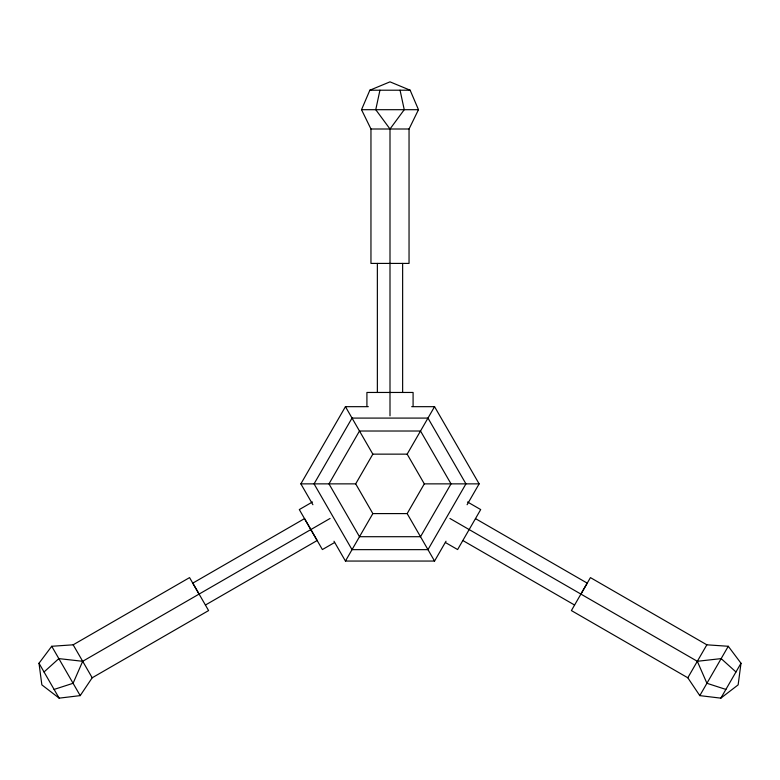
<?xml version="1.0" encoding="UTF-8"?>
<svg xmlns="http://www.w3.org/2000/svg" width="780" height="780" viewBox="0 0 780 780"><rect width="100%" height="100%" fill="white"/><g stroke="black" fill="none" stroke-linecap="round" stroke-linejoin="round"><path stroke-width="1.17" d="M580.905 594.087L590.431 577.609L706.846 644.816L728.276 646.279L741 663.244L738.143 684.869L720.856 698.149L699.797 695.624L687.804 677.781L571.399 610.574L587.223 583.138L475.469 518.612M379.938 90.207L375.755 109.697L390 129.002L390 415.837M361.52 109.697L369.856 90.207L390 81.851L410.144 90.207L418.48 109.697L409.042 129.002L409.042 263.416L370.958 263.416L370.958 129.002L361.52 109.697L418.48 109.697M330.067 518.466L82.69 661.294L73.076 683.29L54.103 689.423L39 663.244L51.724 646.279L73.154 644.816L189.569 577.609L199.095 594.087M720.856 698.149L741 663.244M312.907 504.728L300.865 483.863L345.442 406.673L368.326 406.673M446.004 541.232L434.558 561.054L407.16 513.591L372.84 513.591L355.69 483.863L372.84 454.145L407.16 454.145L434.558 406.673L479.135 483.863L467.093 504.728M333.996 541.232L345.442 561.054L372.84 513.591M407.16 513.591L424.31 483.863L407.16 454.145M687.804 677.781L706.846 644.816M699.797 695.624L728.276 646.279M39 663.244L41.857 684.869L59.143 698.149L80.204 695.624L92.196 677.781L208.601 610.574L192.777 583.138L304.531 518.612L317.158 540.52L205.413 605.046M390 129.002L404.245 109.697L400.062 90.207M44.041 671.97L58.841 658.612L82.69 661.294L92.196 677.781M312.458 501.979L299.305 509.574L322.384 549.559L334.542 542.548M449.933 518.466L697.31 661.294L721.159 658.612L735.959 671.97M369.856 90.207L410.144 90.207M370.958 129.002L409.042 129.002M411.674 406.673L434.558 406.673M300.865 483.863L355.69 483.863M424.31 483.863L479.135 483.863M345.442 561.054L434.558 561.054M725.897 689.423L706.924 683.29L697.31 661.294M467.542 501.979L480.694 509.574L457.616 549.559L445.458 542.548M462.842 540.52L574.587 605.046M345.442 406.673L372.84 454.145M73.154 644.816L82.69 661.294M51.724 646.279L80.204 695.624M54.103 689.423L59.143 698.149M413.088 406.487L413.088 392.457L366.912 392.457L366.912 406.487M402.636 263.416L402.636 392.457M377.364 263.416L377.364 392.457M352.024 418.09L314.057 483.863L352.024 549.646L427.976 549.646L465.943 483.863L427.976 418.09L352.024 418.09M359.482 431.018L328.975 483.863L359.482 536.708L420.517 536.708L451.025 483.863L420.517 431.018L359.482 431.018"/></g></svg>
